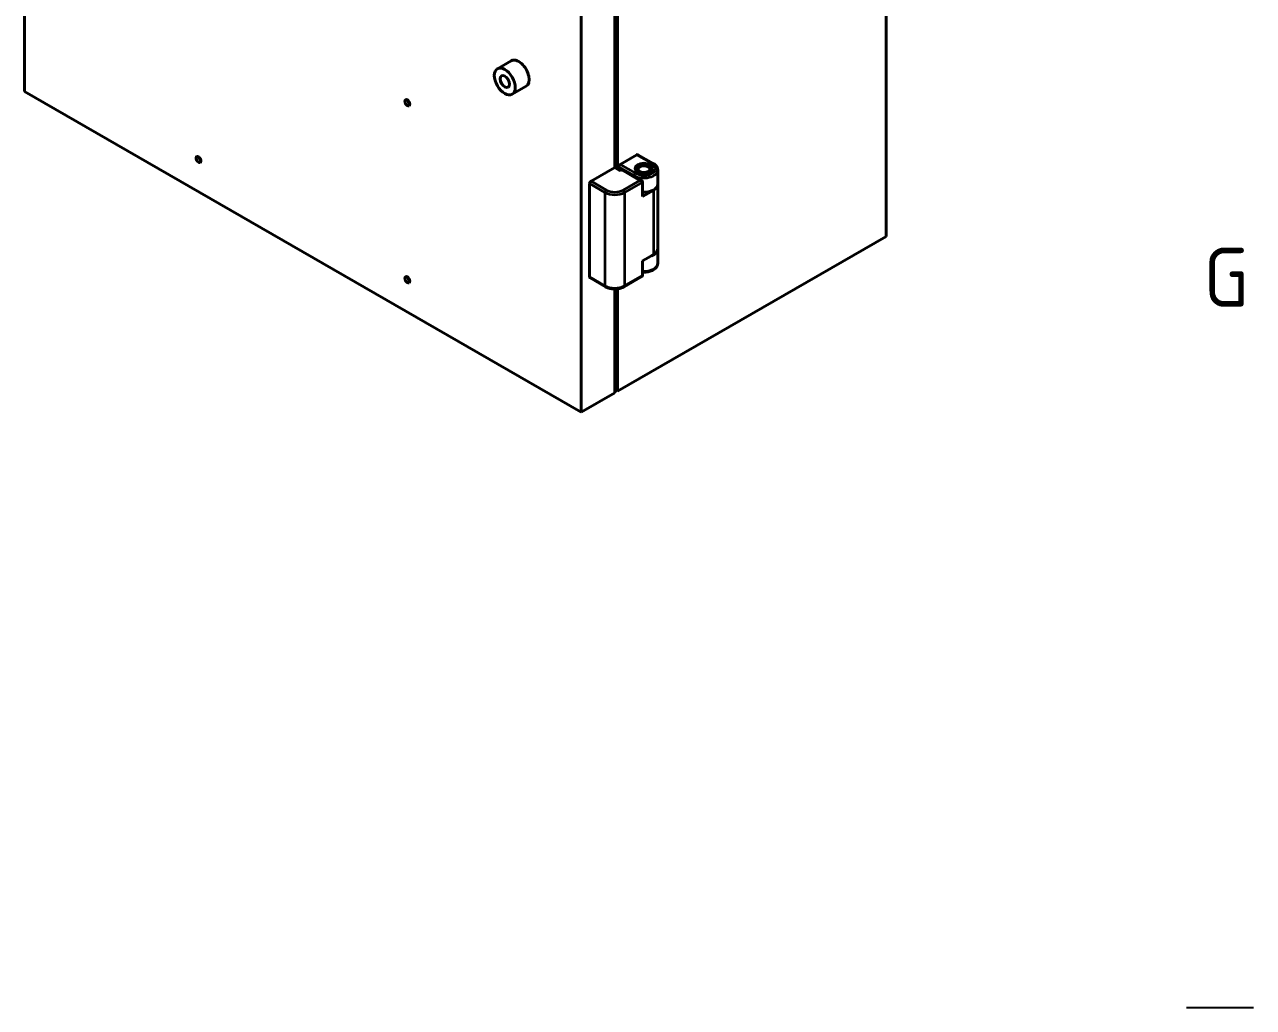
# Model space of a CAD drawing. Header units: millimetres. Extents: x 0 to 2523, y 0 to 1782.
# Drawn here: x 2285.9 to 2473.2, y 1336.5 to 1486.3 of the extents above; entities that cross this region are included whole.
import ezdxf

# ---------------------------------------------------------------- set-up
doc = ezdxf.new("R2010")
doc.units = ezdxf.units.MM
doc.header["$LTSCALE"] = 3
doc.layers.get('0').update_dxf_attribs({"color": 3, "lineweight": 25})
for name, color, linetype, lineweight in [('가시적인 것(ISO)', 3, 'Continuous', 40), ('가시적인 좁은 것(ISO)', 3, 'Continuous', 35), ('경계(ISO)', 7, 'Continuous', 25)]:
    doc.layers.add(name, color=color, linetype=linetype, lineweight=lineweight)
doc.styles.add('문자 텍스트_PSTEK_POSCO', font='isocp.shx')

# ---------------------------------------------------------------- blocks, each defined once
blk = doc.blocks.new('경계 Default Border')
at = {"layer": '경계(ISO)'}
blk.add_line((821, 445.5), (824.4, 445.5), dxfattribs=at)
at = {"layer": '경계(ISO)', "color": 2, "insert": (821.878, 481.096), "char_height": 3, "attachment_point": 7, "style": '문자 텍스트_PSTEK_POSCO'}
blk.add_mtext('G', dxfattribs=at)

msp = doc.modelspace()

# ---------------------------------------------------------------- linework, layer by layer
at = {"layer": '가시적인 것(ISO)'}
for p, q in [((2285.9086, 1476.1038), (2285.9086, 1633.0728)), ((2417.2183, 1453.993), (2417.2183, 1610.9621)), ((2370.7614, 1427.2403), (2370.7614, 1584.2093)), ((2375.8526, 1464.5091), (2375.8526, 1549.0254)), ((2376.2768, 1464.2648), (2376.2768, 1549.0519)), ((2360.0926, 1480.7969), (2357.9713, 1479.5753)), ((2370.7614, 1427.2403), (2285.9086, 1476.1038)), ((2362.3383, 1476.8973), (2360.217, 1475.6757)), ((2376.489, 1464.6303), (2376.489, 1464.1426)), ((2379.2467, 1466.4636), (2376.7011, 1464.9977)), ((2379.3964, 1466.4783), (2381.7298, 1465.1346)), ((2379.6685, 1464.6293), (2379.4555, 1464.5058)), ((2380.9462, 1464.6293), (2381.1591, 1464.5058)), ((2375.8526, 1464.5091), (2372.2463, 1462.4324)), ((2376.7011, 1464.0204), (2375.8526, 1464.5091)), ((2376.9132, 1464.1426), (2376.7011, 1464.0204)), ((2379.9704, 1462.483), (2377.0629, 1464.1573)), ((2382.4073, 1461.9711), (2382.4073, 1464.1417)), ((2372.0342, 1462.065), (2372.0342, 1447.8396)), ((2380.0952, 1460.1019), (2380.0952, 1462.3093)), ((2381.7923, 1461.0792), (2380.0952, 1460.1019)), ((2382.4073, 1461.9343), (2382.4073, 1452.1237)), ((2417.2183, 1453.993), (2376.2768, 1430.4164)), ((2382.4073, 1449.9163), (2382.4073, 1452.0869)), ((2380.0952, 1450.2913), (2381.7923, 1451.2686)), ((2380.0952, 1448.084), (2380.0952, 1450.2913)), ((2379.9704, 1447.9102), (2377.2751, 1446.3581)), ((2372.0966, 1447.7018), (2374.4301, 1446.3581)), ((2375.8526, 1430.1721), (2375.8526, 1446.0144)), ((2376.2768, 1430.4164), (2376.2768, 1446.041)), ((2375.8526, 1430.1721), (2370.7614, 1427.2403)), ((2375.8526, 1430.6607), (2376.2768, 1430.4164))]:
    msp.add_line(p, q, dxfattribs=at)
for centre, major_axis, ratio in [((2359.0941, 1477.6255), (1.1228, -1.9498), 0.57809312), ((2359.0941, 1477.6255), (0.4976, -0.864), 0.57809312), ((2344.2449, 1474.3945), (0.262, -0.455), 0.57809312), ((2312.4251, 1465.7392), (0.262, -0.455), 0.57809312), ((2380.3073, 1464.3869), (1.35, 0), 0.5758617), ((2380.3073, 1464.2643), (0.9, 0), 0.5758617), ((2344.2449, 1447.4154), (0.262, -0.455), 0.57809312)]:
    msp.add_ellipse(centre, major_axis=major_axis, ratio=ratio, dxfattribs=at)
for centre, major_axis, ratio, start_param, end_param in [((2361.2155, 1478.8471), (-1.1228, 1.9498), 0.57809312, 3.14159264, 6.28318531), ((2344.6692, 1474.6388), (0.262, -0.455), 0.57809312, 4.07990888, 5.34486908), ((2379.2467, 1466.2183), (0.1497, 0.26), 0.57809312, 0, 0.78346445), ((2312.8494, 1465.9835), (0.262, -0.455), 0.57809312, 4.07990888, 5.34486908), ((2376.7011, 1464.7524), (-0.1497, -0.26), 0.57809312, 3.92505711, 5.49585344), ((2380.3073, 1464.2643), (-1.2, 0), 0.5758617, 2.42121291, 7.00356505), ((2376.9132, 1463.8973), (0.1497, 0.26), 0.57809312, 0, 0.78346445), ((2380.3073, 1464.019), (-1.2, 0), 0.5758617, 5.50163969, 6.10477871), ((2380.3073, 1464.019), (1.2, 0), 0.5758617, 0.1784066, 0.78154562), ((2372.2463, 1462.1871), (-0.1497, -0.26), 0.57809312, 3.92505711, 5.49585344), ((2379.6709, 1462.3093), (-0.4243, 0), 0.57809312, 3.14159265, 4.71238898), ((2380.3073, 1461.9711), (2.1, 0), 0.5758617, 4.61120114, 6.28318531), ((2380.3073, 1461.9343), (2.1, 0), 0.5758617, 5.49778714, 6.2983969), ((2380.3073, 1452.0869), (2.1, 0), 0.5758617, 5.28999313, 6.2983969), ((2380.3073, 1452.1237), (2.1, 0), 0.5758617, 5.49778714, 6.28318531), ((2344.6692, 1447.6597), (0.262, -0.455), 0.57809312, 4.07990888, 5.34486908), ((2372.2463, 1447.9618), (-0.1497, -0.26), 0.57809312, 5.49585344, 6.28318531), ((2379.6709, 1448.084), (-0.4243, 0), 0.57809312, 2.35426078, 3.14159265)]:
    msp.add_ellipse(centre, major_axis=major_axis, ratio=ratio, start_param=start_param, end_param=end_param, dxfattribs=at)
for points, knots in [([(2381.7298, 1465.1346), (2381.8083, 1465.0894), (2381.8819, 1465.0399), (2382.0179, 1464.9321), (2382.0803, 1464.8738), (2382.1914, 1464.7482), (2382.2402, 1464.6809), (2382.3209, 1464.5378), (2382.3528, 1464.462), (2382.3961, 1464.3047), (2382.4073, 1464.2232), (2382.4073, 1464.1417)], [6.283185307, 6.283185307, 6.283185307, 6.283185307, 6.44026494, 6.44026494, 6.597344573, 6.597344573, 6.754424205, 6.754424205, 6.911503838, 6.911503838, 7.068583471, 7.068583471, 7.068583471, 7.068583471]), ([(2380.0952, 1448.5864), (2380.1009, 1448.586), (2380.1066, 1448.5857), (2380.3348, 1448.5726), (2380.5604, 1448.5818), (2380.9972, 1448.6435), (2381.2082, 1448.6962), (2381.5978, 1448.8436), (2381.7761, 1448.9387), (2382.0765, 1449.1685), (2382.2002, 1449.303), (2382.3583, 1449.5894), (2382.4018, 1449.7366), (2382.4072, 1449.8962), (2382.4073, 1449.9063), (2382.4073, 1449.9163)], [3.81928862, 3.81928862, 3.81928862, 3.81928862, 3.82800286, 3.82800286, 4.16774807, 4.16774807, 4.50833769, 4.50833769, 4.85259338, 4.85259338, 5.19011331, 5.19011331, 5.47841658, 5.47841658, 5.49778714, 5.49778714, 5.49778714, 5.49778714]), ([(2374.4301, 1446.3581), (2374.5869, 1446.2678), (2374.7628, 1446.1947), (2375.139, 1446.0844), (2375.3392, 1446.0471), (2375.7482, 1446.0098), (2375.9569, 1446.0098), (2376.3659, 1446.0471), (2376.5661, 1446.0844), (2376.9423, 1446.1947), (2377.1182, 1446.2678), (2377.2751, 1446.3581)], [3.14159265, 3.14159265, 3.14159265, 3.14159265, 3.45575192, 3.45575192, 3.76991118, 3.76991118, 4.08407045, 4.08407045, 4.39822972, 4.39822972, 4.71238898, 4.71238898, 4.71238898, 4.71238898])]:
    msp.add_open_spline(points, degree=3, knots=knots, dxfattribs=at)
at = {"layer": '가시적인 좁은 것(ISO)'}
for p, q in [((2378.8224, 1463.2865), (2376.489, 1464.6303)), ((2376.7011, 1464.9977), (2379.0345, 1463.654)), ((2381.5801, 1465.1199), (2379.2467, 1466.4636)), ((2379.6709, 1462.5545), (2376.9132, 1464.1426)), ((2378.8224, 1463.1441), (2378.8224, 1463.2865)), ((2374.3676, 1460.7212), (2372.0342, 1462.065)), ((2372.2463, 1462.4324), (2374.5798, 1461.0886)), ((2379.6709, 1462.5545), (2377.1254, 1461.0886)), ((2380.0952, 1462.3093), (2377.3375, 1460.7212)), ((2381.7923, 1451.2686), (2381.7923, 1461.0792)), ((2374.3676, 1460.7212), (2374.3676, 1446.4959)), ((2377.3375, 1460.7212), (2377.3375, 1446.4959)), ((2372.0342, 1447.8396), (2374.3676, 1446.4959)), ((2377.3375, 1446.4959), (2380.0952, 1448.084))]:
    msp.add_line(p, q, dxfattribs=at)
for centre, major_axis, ratio, start_param, end_param in [((2381.5801, 1464.8746), (0.1497, 0.26), 0.57809312, 0, 0.78346445), ((2380.3073, 1464.1417), (2.1, 0), 0.5758617, 3.92699082, 6.28318531), ((2379.0345, 1463.4087), (0.1497, 0.26), 0.57809312, 0.78346445, 2.35426078), ((2374.5798, 1460.8434), (-0.1497, -0.26), 0.57809312, 3.92505711, 5.49585344), ((2375.8526, 1461.8216), (-1.8, 0), 0.5758617, 0.78539816, 2.35619449), ((2377.1254, 1460.8434), (0.1497, -0.26), 0.57809312, 0.78733187, 2.3581282), ((2375.8526, 1461.5763), (-2.1, 0), 0.5758617, 0.78539816, 2.35619449), ((2380.3073, 1449.9163), (2.1, 0), 0.5758617, 4.61120114, 6.28318531), ((2374.5798, 1446.618), (-0.1497, -0.26), 0.57809312, 5.49585344, 6.28318531), ((2375.8526, 1447.351), (2.1, 0), 0.5758617, 3.92699082, 5.49778714), ((2377.1254, 1446.618), (0.1497, -0.26), 0.57809312, 0, 0.78733187)]:
    msp.add_ellipse(centre, major_axis=major_axis, ratio=ratio, start_param=start_param, end_param=end_param, dxfattribs=at)
msp.add_open_spline([(2379.0345, 1463.654), (2379.1076, 1463.6119), (2379.1862, 1463.5738), (2379.2705, 1463.5396), (2379.2761, 1463.5373), (2379.2814, 1463.5352), (2379.2874, 1463.5328), (2379.3715, 1463.4995), (2379.4598, 1463.4706), (2379.5525, 1463.4459), (2379.5657, 1463.4424), (2379.5785, 1463.4391), (2379.5924, 1463.4356), (2379.6761, 1463.4148), (2379.7619, 1463.3977), (2379.8498, 1463.3844), (2379.8792, 1463.38), (2379.9081, 1463.376), (2379.9385, 1463.3724), (2380.06, 1463.3577), (2380.1832, 1463.3504), (2380.3073, 1463.3504), (2380.416, 1463.3504), (2380.5237, 1463.356), (2380.6305, 1463.3672), (2380.6457, 1463.3688), (2380.6613, 1463.3706), (2380.6762, 1463.3724), (2380.7803, 1463.3849), (2380.8816, 1463.4026), (2380.9802, 1463.4255), (2380.9943, 1463.4288), (2381.0089, 1463.4323), (2381.0223, 1463.4356), (2381.1226, 1463.4606), (2381.2183, 1463.4907), (2381.3092, 1463.5257), (2381.3152, 1463.5281), (2381.3216, 1463.5306), (2381.3273, 1463.5328), (2381.4179, 1463.5687), (2381.5024, 1463.6092), (2381.5801, 1463.654), (2381.6531, 1463.6959), (2381.7192, 1463.7412), (2381.7787, 1463.7898), (2381.7826, 1463.793), (2381.7864, 1463.7961), (2381.7905, 1463.7996), (2381.8483, 1463.848), (2381.8986, 1463.8989), (2381.9414, 1463.9522), (2381.9475, 1463.9598), (2381.9532, 1463.9672), (2381.9593, 1463.9752), (2381.9955, 1464.0234), (2382.0251, 1464.0728), (2382.0482, 1464.1235), (2382.0559, 1464.1403), (2382.0628, 1464.157), (2382.0691, 1464.1745), (2382.0946, 1464.2445), (2382.1073, 1464.3154), (2382.1073, 1464.3869), (2382.1073, 1464.4495), (2382.0976, 1464.5115), (2382.0781, 1464.573), (2382.0753, 1464.5818), (2382.0723, 1464.5908), (2382.0691, 1464.5993), (2382.0474, 1464.6593), (2382.0166, 1464.7176), (2381.9769, 1464.7744), (2381.9712, 1464.7825), (2381.9651, 1464.7909), (2381.9593, 1464.7986), (2381.9158, 1464.8564), (2381.8637, 1464.9115), (2381.8028, 1464.9638), (2381.7987, 1464.9673), (2381.7944, 1464.971), (2381.7905, 1464.9743), (2381.7282, 1465.0264), (2381.6581, 1465.075), (2381.5801, 1465.1199)], degree=3, knots=[0, 0, 0, 0, 0.05859375, 0.05859375, 0.05859375, 0.0625, 0.0625, 0.0625, 0.1171875, 0.1171875, 0.1171875, 0.125, 0.125, 0.125, 0.171875, 0.171875, 0.171875, 0.1875, 0.1875, 0.1875, 0.25, 0.25, 0.25, 0.3046875, 0.3046875, 0.3046875, 0.3125, 0.3125, 0.3125, 0.3671875, 0.3671875, 0.3671875, 0.375, 0.375, 0.375, 0.43359375, 0.43359375, 0.43359375, 0.4375, 0.4375, 0.4375, 0.5, 0.5, 0.5, 0.55859375, 0.55859375, 0.55859375, 0.5625, 0.5625, 0.5625, 0.6171875, 0.6171875, 0.6171875, 0.625, 0.625, 0.625, 0.671875, 0.671875, 0.671875, 0.6875, 0.6875, 0.6875, 0.75, 0.75, 0.75, 0.8046875, 0.8046875, 0.8046875, 0.8125, 0.8125, 0.8125, 0.8671875, 0.8671875, 0.8671875, 0.875, 0.875, 0.875, 0.93359375, 0.93359375, 0.93359375, 0.9375, 0.9375, 0.9375, 1, 1, 1, 1], dxfattribs=at)

# ---------------------------------------------------------------- block references
at = {"xscale": 3, "yscale": 3, "zscale": 3}
msp.add_blockref('경계 Default Border', (0, 0), dxfattribs=at)

doc.saveas('drawing.dxf')
